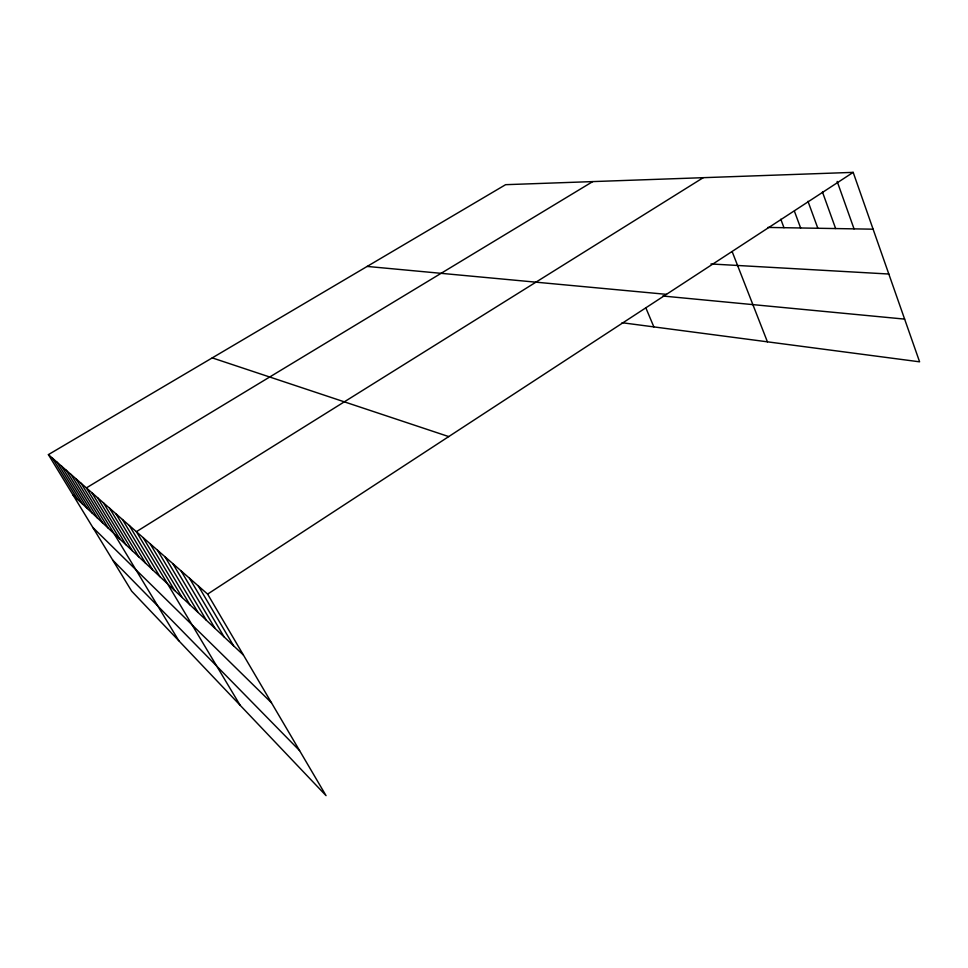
<?xml version="1.0" encoding="UTF-8"?>
<svg xmlns="http://www.w3.org/2000/svg" width="968" height="968" viewBox="0 0 968 968"><rect width="100%" height="100%" fill="white"/><g stroke="black" fill="none" stroke-linecap="round" stroke-linejoin="round"><path stroke-width="1.45" d="M853.183 172.364L505.611 184.682L48.4 454.621L207.612 594.11L853.183 172.364L919.6 361.826L622.061 322.719M703.252 177.676L136.379 531.698L240.137 705.249M592.731 181.597L86.382 487.896L178.826 640.755M767.842 227.432L873.1 229.186M710.972 263.962L888.83 274.029M367.15 266.43L666.468 294.345M662.778 296.014L904.632 319.113M212.234 357.882L448.741 436.592M73.169 495.229L243.392 654.997M92.843 527.487L271.476 702.78M112.724 560.097L299.56 750.575M52.647 458.336L77.73 499.512M48.4 454.621L131.66 591.145L326.047 795.635L207.612 594.11M70.991 474.405L97.453 518.025M66.175 470.194L92.287 513.173M61.529 466.116L87.289 508.478M57.015 462.159L82.437 503.929M81.082 483.25L108.295 528.189M75.952 478.749L102.79 523.023M103.443 502.84L132.277 550.707M97.562 497.685L125.973 544.778M91.875 492.712L119.875 539.067M122.452 519.501L152.617 569.801M115.882 513.742L145.587 563.207M109.553 508.188L138.811 556.842M129.276 525.479L159.926 576.65M150.125 543.738L182.19 597.546M143.119 537.603L174.712 590.54M164.947 556.733L198.004 612.393M157.397 550.114L189.946 604.831M180.98 570.769L215.065 628.413M172.8 563.618L206.365 620.246M198.355 586.003L233.566 645.765M189.486 578.235L224.128 636.908M645.765 307.667L653.86 326.894M732.183 251.68L767.418 341.825M780.801 219.228L783.971 227.698M794.425 211.218L800.621 227.976M807.977 201.296L817.839 228.267M822.449 191.979L835.638 228.557M837.163 181.415L854.042 228.871"/></g></svg>
